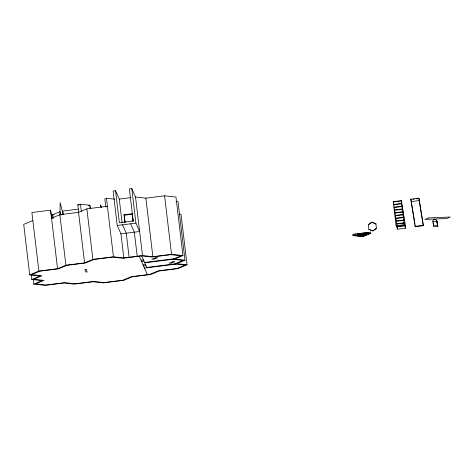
<?xml version="1.0" encoding="UTF-8"?>
<svg xmlns="http://www.w3.org/2000/svg" width="474" height="474" viewBox="0 0 474 474"><rect width="100%" height="100%" fill="white"/><g stroke="black" fill="none" stroke-linecap="round" stroke-linejoin="round"><path stroke-width="0.71" d="M100.666 207.025L100.695 204.869L101.412 207.648M375.876 223.847L376.451 228.332L372.89 230.998L368.808 229.298L368.239 224.812L371.794 222.14L375.929 223.959L371.794 222.14M371.847 222.259L368.239 224.812M368.808 229.298L372.837 230.885L376.451 228.332M32.854 220.546L23.7 224.38L29.72 274.884L40.089 276.016L31.764 279.5L31.154 274.375M114.761 199.163L106.472 198.256L104.807 198.956L105.761 206.972L107.426 206.273L86.872 208.868L78.548 212.352L59.86 214.704L51.542 218.188L52.999 218.129M29.72 274.884L38.88 271.051L57.561 268.699L65.886 265.215L84.573 262.857L92.892 259.373L113.446 256.784L123.815 257.909L142.496 255.557L152.865 256.683L171.547 254.331L182.952 255.569L175.972 197.048L164.573 195.803L145.885 198.162L135.523 197.03L131.808 188.646L129.384 188.954L133.206 221.02L119.377 222.768L115.549 190.696L113.126 191.004L117.232 225.476L120.947 233.86L123.815 257.909M33.281 279.719L33.808 284.11L42.127 280.626L31.764 279.5M172.761 259.29L181.08 255.806L170.717 254.68L152.03 257.032L141.667 255.907L122.979 258.259L112.616 257.133L93.929 259.485L85.61 262.969L66.923 265.327L58.598 268.811L39.911 271.164L31.592 274.647L41.955 275.779L33.63 279.263L43.999 280.389L35.674 283.873L46.037 285.004L64.725 282.646L75.088 283.778L93.775 281.42L104.138 282.551L122.825 280.193L131.15 276.709L149.831 274.357L158.156 270.873L176.843 268.515L185.162 265.031L174.799 263.905L146.774 267.437L144.73 262.821L172.761 259.29L183.124 260.422L174.799 263.905M182.952 255.569L174.628 259.053L184.99 260.185L178.011 201.657L175.943 201.432M184.99 260.185L176.672 263.668L187.034 264.794L181.009 214.289L179.628 214.135M187.034 264.794L177.88 268.628L159.193 270.986L150.868 274.47L132.187 276.822L123.862 280.306L103.308 282.895L92.945 281.769L74.258 284.127L63.895 282.996L45.208 285.354L33.808 284.11M359.618 234.837L362.563 235.157L365.804 233.801M365.993 234.038L362.681 235.424L357.728 234.885M362.829 236.68L370.781 233.35L370.632 232.1L352.774 234.346L352.923 235.602L362.829 236.68L362.563 235.157M78.755 212.814L77.795 204.792L80.497 204.211L89.823 205.224L90.38 208.601M88.478 205.52L89.823 205.224L90.261 208.868M115.549 190.696L119.264 199.08L130.907 197.611M51.684 217.922L50.582 210.172L31.9 212.53L38.88 271.051M78.174 209.129L62.817 211.066L63.255 214.71M124.046 214.752L132.133 213.733L132.341 214.195L124.247 215.214L124.046 214.752L125.018 222.899M117.232 225.476L135.919 223.124L139.629 231.508L120.947 233.86M410.839 199.198L418.933 198.179L423.329 225.689L415.242 226.708L410.839 199.198L411.207 201.349M393.224 201.669L401.318 200.65L404.109 217.501L405.714 228.16L397.627 229.179L396.092 225.719L393.224 201.669L397.627 229.179M413.014 199.287L414.365 199.121M416.385 198.867L417.736 198.695M393.379 202.013L401.472 200.994M411.124 201.604L419.217 200.585L423.329 225.689M393.663 204.418L401.756 203.399M393.817 204.768L401.911 203.743M394.107 207.168L402.195 206.149M394.261 207.517L402.349 206.498M394.546 209.923L402.639 208.904M394.7 210.266L402.787 209.247M394.984 212.672L403.078 211.653M395.138 213.016L403.232 211.997M395.423 215.421L403.516 214.402M395.577 215.771L403.67 214.752M395.867 218.176L403.955 217.157M396.021 218.52L404.109 217.501M396.305 220.925L404.399 219.906M396.46 221.269L404.547 220.25M396.744 223.675L404.162 222.744M396.898 224.024L404.992 223.005M396.092 225.719L404.186 224.7L405.714 228.16M432.803 221.642L436.85 221.133L437.84 226.294L433.793 226.803L432.803 221.642A2.038 2.014 -23.9 0 1 434.587 219.385A2.038 2.014 -23.9 0 1 436.85 221.133L437.84 226.294M397.182 226.43L405.276 225.411M397.336 226.773L405.43 225.754M141.039 260.279L143.468 259.971M415.088 226.365L423.175 225.346M354.475 234.274L355.933 234.091M357.39 233.907L369.05 232.438M141.548 261.429L143.978 261.127M352.923 235.602L370.781 233.35M433.283 225.654L437.33 225.144M174.005 258.768L144.576 262.478L141.667 255.907M143.065 264.859L145.494 264.551M143.581 266.015L146.004 265.707M144.499 268.088L176.358 264.071M54.077 214.722L52.626 214.787L52.975 217.702M363.511 234.014L364.761 233.96M77.795 204.792L79.235 204.952M63.119 214.473L59.967 214.935L60.151 202.706L63.202 214.526M411.278 201.948L411.645 204.098M411.722 204.703L412.161 207.452M413.63 216.049L413.192 213.3M414.075 218.804L413.701 216.654M414.513 221.554L414.146 219.403M414.951 224.303L414.655 222.756M132.424 216.138L132.625 216.6M130.623 223.787L134.332 232.171L137.199 256.227M124.33 217.157L124.532 217.619M139.238 256.209L147.408 274.659M122.529 224.812L126.244 233.19L129.112 257.246M52.833 215.243L52.626 214.787L60.115 211.647L60.465 214.562M437.022 221.524L437.502 225.535M433.313 222.798L433.473 224.131M418.933 198.179L419.217 200.585M415.094 225.506L415.242 226.708M412.753 210.551L413.038 212.956M412.315 207.796L412.599 210.201M401.318 200.65L404.186 224.7M164.573 195.803L171.547 254.331M145.885 198.162L152.865 256.683M135.523 197.03L142.496 255.557M131.808 188.646L135.919 223.124M132.524 216.369L133.123 221.388M132.133 213.733L133.022 221.162M124.247 215.214L125.047 221.921M119.264 199.08L122.043 222.401M106.472 198.256L113.446 256.784M86.872 208.868L92.892 259.373M80.497 204.211L81.368 211.499M78.548 212.352L84.573 262.857M59.86 214.704L65.886 265.215M53.005 216.707L53.177 218.164M50.582 210.172L57.561 268.699M437.194 221.909L437.662 225.902M436.969 221.317A2.038 2.014 -23.9 0 1 437.36 222.288M436.139 220.677A2.038 2.014 -23.9 0 1 436.601 220.943M155.478 257.779L151.876 259.284L154.056 259.195L157.658 257.684L155.478 257.779M172.773 261.743L169.171 263.254L171.345 263.159L174.953 261.654L172.773 261.743M369.199 233.688L362.711 236.407L354.623 235.525L369.199 233.688M428.514 217.927L424.911 219.432L446.698 218.514L450.3 217.009L428.514 217.927M86.09 269.38L84.828 269.54L85.954 272.088L87.216 271.928L86.09 269.38"/></g></svg>
